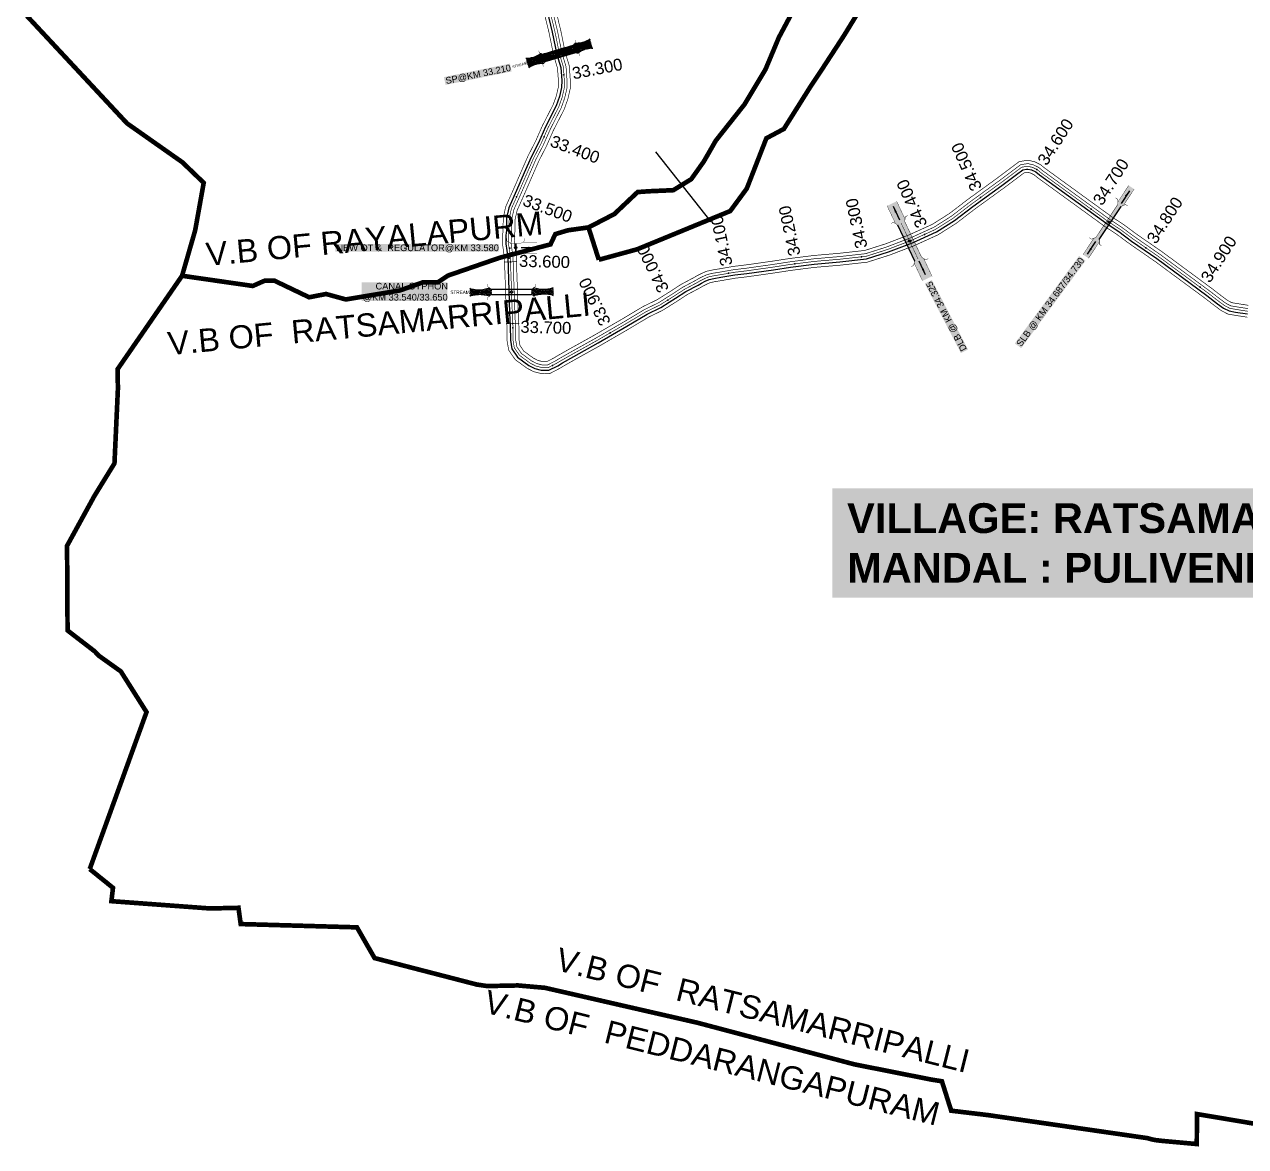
# Model space of a CAD drawing. Header units: inches. Extents: x 174104 to 230935, y 1583276 to 1631460.
# Drawn here: x 199979 to 201823, y 1599639 to 1601334 of the extents above; entities that cross this region are included whole.
import ezdxf
from ezdxf.enums import TextEntityAlignment as Align

# ---------------------------------------------------------------- set-up
doc = ezdxf.new("R2010")
doc.units = ezdxf.units.IN
doc.header["$LTSCALE"] = 15
doc.header["$MEASUREMENT"] = 0
doc.linetypes.add('ACAD_ISO02W100', pattern=[15, 12, -3])
doc.linetypes.add('HIDDEN2', pattern=[0.1875, 0.125, -0.0625])
for name, color, linetype in [('CANAL1', 7, 'Continuous'), ('CSMark', 72, 'Continuous'), ('STRUCTURE', 5, 'Continuous'), ('TEXT', 1, 'Continuous'), ('text2', 7, 'Continuous'), ('VB', 72, 'Continuous'), ('VILLAGE BOUNDRY', 5, 'Continuous')]:
    doc.layers.add(name, color=color, linetype=linetype)
doc.styles.get("Standard").update_dxf_attribs({"font": 'arial.ttf'})
doc.dimstyles.get("Standard").update_dxf_attribs({"dimtxt": 0.18, "dimasz": 0.18, "dimexe": 0.18, "dimexo": 0.0625, "dimgap": 0.09, "dimtad": 0, "dimtih": 1, "dimtoh": 1, "dimdec": 4, "dimzin": 0, "dimdsep": 46, "dimtxsty": 'Standard', "dimcen": 0.09, "dimadec": 0, "dimazin": 0, "dimtfac": 1, "dimtdec": 4, "dimtofl": 0, "dimtmove": 0, "dimatfit": 3, "dimfxl": 1, "dimtolj": 1, "dimtzin": 0, "dimarcsym": 0})

# ---------------------------------------------------------------- blocks, each defined once
blk = doc.blocks.new('SP')
at = {"layer": 'STRUCTURE'}
h = blk.add_hatch(dxfattribs=at)
h.set_pattern_fill('DASH', color=256, scale=8, style=0)
edge = h.paths.add_edge_path()
edge.add_spline(control_points=[(769825.7, 1706742.1), (769825.3, 1706741.8), (769823.8, 1706740.8), (769820.9, 1706740.3), (769817, 1706739.7), (769811.4, 1706738.9), (769804, 1706739.7), (769798.4, 1706741), (769795.6, 1706741.6)], knot_values=[0, 0, 0, 0, 1.613557, 5.24513, 8.624976, 13.470124, 22.190216, 30.746377, 30.746377, 30.746377, 30.746377], degree=3, periodic=0)
edge.add_line((769795.6, 1706741.6), (769792.6, 1706739.6))
edge.add_line((769792.6, 1706739.6), (769732.6, 1706739.6))
edge.add_line((769732.6, 1706739.6), (769729.6, 1706741.6))
edge.add_spline(control_points=[(769729.6, 1706741.6), (769726.9, 1706740.9), (769721.3, 1706739.5), (769713.9, 1706738.5), (769708.3, 1706739.1), (769704.4, 1706739.6), (769701.5, 1706740), (769700, 1706741), (769699.5, 1706741.3)], knot_values=[0, 0, 0, 0, 8.556161, 17.276253, 22.121402, 25.501247, 29.13282, 30.746377, 30.746377, 30.746377, 30.746377], degree=3, periodic=0)
edge.add_line((769699.5, 1706741.3), (769699.5, 1706722.1))
edge.add_spline(control_points=[(769699.5, 1706722.1), (769700, 1706722.4), (769701.4, 1706723.4), (769704.3, 1706724), (769708.2, 1706724.5), (769713.8, 1706725.3), (769721.2, 1706724.5), (769726.8, 1706723.3), (769729.6, 1706722.6)], knot_values=[0, 0, 0, 0, 1.613557, 5.24513, 8.624976, 13.470124, 22.190216, 30.746377, 30.746377, 30.746377, 30.746377], degree=3, periodic=0)
edge.add_line((769729.6, 1706722.6), (769732.6, 1706724.6))
edge.add_line((769732.6, 1706724.6), (769792.6, 1706724.6))
edge.add_line((769792.6, 1706724.6), (769795.6, 1706722.6))
edge.add_spline(control_points=[(769795.6, 1706722.6), (769798.4, 1706723.3), (769803.9, 1706724.8), (769811.3, 1706725.8), (769817, 1706725.1), (769820.9, 1706724.7), (769823.8, 1706724.2), (769825.2, 1706723.3), (769825.7, 1706723)], knot_values=[0, 0, 0, 0, 8.556161, 17.276253, 22.121402, 25.501247, 29.13282, 30.746377, 30.746377, 30.746377, 30.746377], degree=3, periodic=0)
edge.add_line((769825.7, 1706723), (769825.7, 1706742.1))
h.paths.add_polyline_path([(769764.2, 1706732.1, -1), (769761.1, 1706732.1, -1)], flags=0)
h.paths.add_polyline_path([(769761.1, 1706732.1, 1), (769764.2, 1706732.1, 1)], flags=16)
at = {"layer": 'STRUCTURE', "const_width": 0.628}
for points in [[(769726.6, 1706747.6), (769726.6, 1706743.6), (769732.6, 1706739.6), (769792.6, 1706739.6), (769798.6, 1706743.6), (769798.6, 1706747.6)], [(769726.6, 1706716.6), (769726.6, 1706720.6), (769732.6, 1706724.6), (769792.6, 1706724.6), (769798.6, 1706720.6), (769798.6, 1706716.6)]]:
    blk.add_lwpolyline(points, dxfattribs=at)
at = {"layer": 'STRUCTURE', "color": 3}
blk.add_lwpolyline([(769732.6, 1706724.6), (769792.6, 1706724.6)], dxfattribs=at)
blk.add_lwpolyline([(769732.6, 1706724.6), (769792.6, 1706724.6)], dxfattribs=at)
at = {"layer": 'STRUCTURE', "color": 0}
blk.add_circle((769762.6, 1706732.1), 1.55, dxfattribs=at)
at = {"layer": 'STRUCTURE'}
for points in [[(769699.5, 1706741.3), (769700.9, 1706740.5), (769704.4, 1706739.6), (769707.8, 1706739.2), (769712.6, 1706738.8), (769721.3, 1706739.7), (769729.6, 1706741.6)], [(769699.5, 1706722.1), (769700.9, 1706723), (769704.4, 1706724), (769707.7, 1706724.5), (769712.5, 1706725), (769721.2, 1706724.4), (769729.6, 1706722.6)], [(769825.7, 1706742.1), (769824.3, 1706741.3), (769820.8, 1706740.3), (769817.5, 1706739.8), (769812.7, 1706739.2), (769804, 1706739.9), (769795.6, 1706741.6)], [(769825.7, 1706723), (769824.3, 1706723.8), (769820.8, 1706724.7), (769817.4, 1706725.1), (769812.6, 1706725.5), (769803.9, 1706724.6), (769795.6, 1706722.6)]]:
    blk.add_spline(points, degree=3, dxfattribs=at)
at = {"layer": 'STRUCTURE', "color": 0}
blk.add_text('STREAM', height=5, dxfattribs=at).set_placement((769684.3, 1706732.1), align=Align.MIDDLE_CENTER)
for points in [[(769727.4, 1706732.1), (769700.8, 1706732.1)], [(769824.4, 1706732.1), (769800.5, 1706732.1)]]:
    blk.add_leader(points, dimstyle='Standard', override={"dimasz": 10, "dimgap": 0.09, "dimtad": 0}, dxfattribs=at)
blk = doc.blocks.new('DLB')
at = {"layer": 'STRUCTURE'}
h = blk.add_hatch(dxfattribs=at)
h.set_pattern_fill('DOTS', color=6, scale=20, angle=320.37224793, style=0)
h.paths.add_polyline_path([(769699.5, 1706950), (769699.5, 1706934), (769729.1, 1706934), (769732.1, 1706936), (769792.1, 1706936), (769795.1, 1706934), (769824.7, 1706934), (769824.7, 1706950), (769795.1, 1706950), (769792.1, 1706948), (769732.1, 1706948), (769729.1, 1706950)])
at = {"layer": 'STRUCTURE', "color": 6, "linetype": 'ACAD_ISO02W100', "ltscale": 0.5, "const_width": 0.5}
for points in [[(769699.5, 1706950), (769729.1, 1706950)], [(769795.1, 1706950), (769824.7, 1706950)], [(769699.5, 1706934), (769729.1, 1706934)], [(769795.1, 1706934), (769824.7, 1706934)]]:
    blk.add_lwpolyline(points, dxfattribs=at)
at = {"layer": 'STRUCTURE', "color": 6, "const_width": 0.628}
for points in [[(769726.1, 1706956), (769726.1, 1706952), (769732.1, 1706948), (769792.1, 1706948), (769798.1, 1706952), (769798.1, 1706956)], [(769726.1, 1706928), (769726.1, 1706932), (769732.1, 1706936), (769792.1, 1706936), (769798.1, 1706932), (769798.1, 1706928)], [(769732.1, 1706942), (769792.1, 1706942)]]:
    blk.add_lwpolyline(points, dxfattribs=at)
at = {"layer": 'STRUCTURE', "color": 6}
blk.add_lwpolyline([(769732.1, 1706936), (769792.1, 1706936)], dxfattribs=at)
blk.add_lwpolyline([(769732.1, 1706936), (769792.1, 1706936)], dxfattribs=at)
at = {"layer": 'STRUCTURE', "color": 0}
blk.add_circle((769762.1, 1706942), 1.8, dxfattribs=at)
for points in [[(769703.8, 1706942), (769726.7, 1706942)], [(769818.6, 1706942), (769795.7, 1706942)]]:
    blk.add_leader(points, dimstyle='Standard', override={"dimasz": 10, "dimgap": 0.09, "dimtad": 0}, dxfattribs=at)
blk = doc.blocks.new('SLB')
at = {"layer": 'STRUCTURE'}
h = blk.add_hatch(dxfattribs=at)
h.set_pattern_fill('DOTS', color=6, scale=20, angle=320.3722, style=0)
h.set_pattern_definition([(320.372247934, (-159.4327, -72.9564), (1.2786241598, 0.5641323054), [0, -1.25])])
h.paths.add_polyline_path([(769699.5, 1706871.1), (769699.5, 1706861.1), (769729.1, 1706861.1), (769732.1, 1706863.1), (769792.1, 1706863.1), (769795.1, 1706861.1), (769824.7, 1706861.1), (769824.7, 1706871.1), (769795.1, 1706871.1), (769792.1, 1706869.1), (769732.1, 1706869.1), (769729.1, 1706871.1)])
at = {"layer": 'STRUCTURE', "color": 6, "linetype": 'ACAD_ISO02W100', "ltscale": 0.5, "const_width": 0.5}
for points in [[(769699.5, 1706871.1), (769729.1, 1706871.1)], [(769795.1, 1706871.1), (769824.7, 1706871.1)], [(769699.5, 1706861.1), (769729.1, 1706861.1)], [(769795.1, 1706861.1), (769824.7, 1706861.1)]]:
    blk.add_lwpolyline(points, dxfattribs=at)
at = {"layer": 'STRUCTURE', "color": 6, "const_width": 0.628}
for points in [[(769726.1, 1706877.1), (769726.1, 1706873.1), (769732.1, 1706869.1), (769792.1, 1706869.1), (769798.1, 1706873.1), (769798.1, 1706877.1)], [(769726.1, 1706855.1), (769726.1, 1706859.1), (769732.1, 1706863.1), (769792.1, 1706863.1), (769798.1, 1706859.1), (769798.1, 1706855.1)]]:
    blk.add_lwpolyline(points, dxfattribs=at)
at = {"layer": 'STRUCTURE', "color": 6}
blk.add_lwpolyline([(769732.1, 1706863.1), (769792.1, 1706863.1)], dxfattribs=at)
blk.add_lwpolyline([(769732.1, 1706863.1), (769792.1, 1706863.1)], dxfattribs=at)
at = {"layer": 'STRUCTURE', "color": 0}
blk.add_circle((769762.1, 1706866.1), 1.24, dxfattribs=at)
for points in [[(769703.8, 1706866), (769726.7, 1706866)], [(769818.6, 1706865.8), (769795.7, 1706865.8)]]:
    blk.add_leader(points, dimstyle='Standard', override={"dimasz": 10, "dimgap": 0.09, "dimtad": 0}, dxfattribs=at)
blk = doc.blocks.new('UT')
at = {"layer": 'STRUCTURE'}
h = blk.add_hatch(dxfattribs=at)
h.set_pattern_fill('DASH', color=150, scale=8, angle=-39.6278, style=0)
h.set_pattern_definition([(320.372247933, (-4370.464, -6260.8811), (1.40800153113, 0.132407282), [1, -1])])
h.paths.add_polyline_path([(765163, 1700681.9), (765165.6, 1700680.6), (765167.2, 1700680.3), (765169.1, 1700680), (765172.4, 1700679.6), (765176.4, 1700679.3), (765179.5, 1700679.5), (765183.1, 1700679.9), (765187.7, 1700680.9), (765188.9, 1700681.2), (765193.1, 1700682.2), (765196.1, 1700680.2), (765196.1, 1700672.2), (765193.1, 1700670.2), (765190.5, 1700670.8), (765188.1, 1700671.3), (765185.5, 1700671.8), (765183.6, 1700672.1), (765181, 1700672.5), (765180.3, 1700672.5), (765178.5, 1700672.6), (765176.7, 1700672.6), (765174.6, 1700672.5), (765172.5, 1700672.3), (765170.4, 1700672), (765168.5, 1700671.7), (765166.1, 1700671.2), (765165, 1700670.8), (765163, 1700669.7)])
h.paths.add_polyline_path([(765259.1, 1700682.2), (765256.1, 1700680.2), (765256.1, 1700672.2), (765259.1, 1700670.2), (765261.9, 1700671), (765264.4, 1700671.6), (765266.4, 1700672), (765269.1, 1700672.5), (765272.7, 1700673), (765276.1, 1700673.1), (765278.6, 1700672.9), (765281.2, 1700672.7), (765283.9, 1700672.3), (765286.4, 1700671.9), (765288, 1700671.3), (765289.2, 1700670.6), (765289.1, 1700682.7), (765287.6, 1700681.8), (765285.7, 1700681.2), (765283, 1700680.7), (765281.2, 1700680.4), (765276.7, 1700679.9), (765272.7, 1700679.9), (765268.7, 1700680.3), (765264.8, 1700681), (765261.2, 1700681.7)])
at = {"layer": 'STRUCTURE', "color": 150, "const_width": 0.628}
for points in [[(765190.1, 1700688.2), (765190.1, 1700684.2), (765196.1, 1700680.2), (765256.1, 1700680.2), (765262.1, 1700684.2), (765262.1, 1700688.2)], [(765190.1, 1700664.2), (765190.1, 1700668.2), (765196.1, 1700672.2), (765256.1, 1700672.2), (765262.1, 1700668.2), (765262.1, 1700664.2)]]:
    blk.add_lwpolyline(points, dxfattribs=at)
at = {"layer": 'STRUCTURE', "color": 150}
for points in [[(765196.1, 1700680.2), (765256.1, 1700680.2)], [(765196.1, 1700672.2), (765256.1, 1700672.2)], [(765196.1, 1700672.2), (765256.1, 1700672.2)]]:
    blk.add_lwpolyline(points, dxfattribs=at)
at = {"layer": 'STRUCTURE', "color": 0}
blk.add_circle((765226.1, 1700676.2), 1.89, dxfattribs=at)
at = {"layer": 'STRUCTURE', "color": 150}
for points in [[(765163, 1700681.9), (765164.4, 1700681.1), (765167.9, 1700680.2), (765171.2, 1700679.8), (765176.1, 1700679.4), (765184.7, 1700680.3), (765193.1, 1700682.2)], [(765289.1, 1700682.7), (765287.8, 1700681.9), (765284.3, 1700680.9), (765280.9, 1700680.4), (765276.1, 1700679.8), (765267.4, 1700680.5), (765259.1, 1700682.2)], [(765163, 1700669.7), (765164.3, 1700670.6), (765167.8, 1700671.6), (765171.2, 1700672.1), (765176, 1700672.6), (765184.7, 1700672), (765193.1, 1700670.2)], [(765289.2, 1700670.6), (765287.8, 1700671.4), (765284.2, 1700672.3), (765280.9, 1700672.7), (765276.1, 1700673.1), (765267.4, 1700672.2), (765259.1, 1700670.2)]]:
    blk.add_spline(points, degree=3, dxfattribs=at)
at = {"layer": 'STRUCTURE', "color": 0}
blk.add_text('STREAM', height=5, dxfattribs=at).set_placement((765148.2, 1700675.8), align=Align.MIDDLE_CENTER)
for points in [[(765190.9, 1700676), (765164.2, 1700675.8)], [(765289.3, 1700676.7), (765265.4, 1700676.4)]]:
    blk.add_leader(points, dimstyle='Standard', override={"dimasz": 10, "dimgap": 0.09, "dimtad": 0}, dxfattribs=at)
blk = doc.blocks.new('OT')
at = {"layer": 'STRUCTURE', "color": 190}
for points, const_width in [([(769751.4, 1706595.8), (769729.4, 1706595.8)], 0.5), ([(769775.2, 1706601.8), (769775.2, 1706597.8), (769769.2, 1706593.8), (769761.8, 1706593.8), (769754.4, 1706593.8), (769748.4, 1706597.8), (769748.4, 1706601.8)], 0.5), ([(769761.8, 1706593.8), (769761.8, 1706581)], 2.5), ([(769751.4, 1706579), (769729.4, 1706579)], 0.5), ([(769748.4, 1706573), (769748.4, 1706577), (769754.4, 1706581), (769761.8, 1706581), (769761.8, 1706581), (769761.8, 1706581), (769769.2, 1706581), (769775.2, 1706577), (769775.2, 1706573)], 0.5)]:
    blk.add_lwpolyline(points, dxfattribs=dict(at, const_width=const_width))
at = {"layer": 'STRUCTURE', "color": 0}
blk.add_circle((769761.8, 1706587.4), 1.87, dxfattribs=at)
blk.add_leader([(769732.6, 1706587.4), (769753.8, 1706587.4)], dimstyle='Standard', override={"dimasz": 10, "dimgap": 0.09, "dimtad": 0}, dxfattribs=at)

msp = doc.modelspace()

# ---------------------------------------------------------------- linework, layer by layer
at = {"color": 3}
for p in [(200786.86551, 1601290.34683), (201616.5828, 1601035.80293), (201315.97733, 1601006.8192), (200711, 1600981), (200712, 1600996, 41), (200950.71939, 1600917.753), (200716.4341, 1600882.35919)]:
    msp.add_point(p, dxfattribs=at)
at = {"layer": 'CANAL1', "color": 200, "const_width": 1}
for points in [[(200753.86332, 1601393.3681), (200771.44249, 1601321.06242), (200778.35665, 1601287.06376), (200784.15267, 1601267.94602), (200785.4545, 1601249.32165), (200785.37305, 1601239.0988), (200782.47582, 1601226.35834), (200777.64498, 1601212.85147), (200761.51939, 1601181.37719), (200750.9258, 1601157.34319), (200739.69577, 1601135.55461), (200729.41445, 1601111.98092), (200717.72864, 1601085.13551), (200705.87664, 1601058.58604), (200702.17509, 1601041.81158), (200701.89293, 1601023.48154), (200701.32607, 1601015.52953), (200701.07733, 1601002.40763), (200703.90251, 1600981.84313), (200706.83086, 1600898.18583), (200707.14872, 1600887.88163), (200707.74318, 1600878.43157), (200707.91082, 1600856.67201), (200710.38271, 1600842.05394), (200720.29066, 1600827.77032), (200738.00577, 1600814.85518), (200748.03057, 1600809.6412), (200758.7956, 1600806.88882), (200772.34785, 1600806.72325), (200786.89636, 1600814.23623), (200794.26928, 1600818.63222), (200811.34109, 1600828.31008), (200847.96081, 1600848.64692), (200869.61935, 1600861.18618), (200891.46446, 1600873.83108), (200921.88962, 1600892.02871), (200942.88579, 1600902.19738), (200955.50951, 1600910.13363), (200965.15247, 1600916.19594), (200980.41815, 1600926.12821), (200998.81295, 1600935.87484), (201004.12907, 1600938.97739), (201009.37655, 1600941.60435), (201014.61653, 1600943.91682), (201021.39992, 1600945.43835), (201031.75304, 1600947.10801), (201052.47028, 1600950.72295), (201070.8593, 1600952.91146), (201111.10336, 1600958.57743), (201136.60834, 1600962.52284), (201172.48559, 1600967.06476), (201210.83945, 1600970.37579), (201252.14577, 1600974.95923), (201285.75618, 1600985.65176), (201322.45971, 1600999.66004), (201358.84451, 1601016.19532), (201386.52667, 1601033.67619), (201414.25371, 1601054.96125), (201458.14703, 1601086.76815), (201480.46051, 1601103.45713), (201488.83543, 1601109.74659), (201492.93175, 1601110.43498), (201494.17663, 1601110.53994), (201498.57619, 1601109.56796), (201503.80789, 1601107.02217), (201509.07268, 1601102.71756), (201611.36694, 1601028.46792), (201628.90759, 1601016.98506), (201648.36347, 1601002.58251), (201686.59262, 1600976.15757), (201761.98077, 1600920.57528), (201777.92255, 1600908.26646), (201787.34927, 1600901.40488), (201797.07144, 1600896.48073), (201807.35407, 1600894.73202), (201825.96278, 1600891.82994)], [(200771.39868, 1601397.4359), (200789.01351, 1601324.98358), (200795.82735, 1601291.47824), (200801.96733, 1601271.22598), (200803.4595, 1601249.87835), (200803.35695, 1601237.0072), (200799.78818, 1601221.31366), (200794.19902, 1601205.68653), (200777.77861, 1601173.63681), (200767.1762, 1601149.58281), (200755.96223, 1601127.82539), (200745.91355, 1601104.78508), (200734.19936, 1601077.87449), (200723.05936, 1601052.91996), (200720.14491, 1601039.71242), (200719.88307, 1601022.70246), (200719.31393, 1601014.71847), (200719.10067, 1601003.46837), (200721.85949, 1600983.38687), (200724.82114, 1600898.77817), (200725.13128, 1600888.72437), (200725.73882, 1600879.06643), (200725.89918, 1600858.25199), (200727.46129, 1600849.01406), (200733.34934, 1600840.52568), (200747.51423, 1600830.19882), (200754.49743, 1600826.5668), (200761.1684, 1600824.86118), (200768.07815, 1600824.77675), (200778.14964, 1600829.97777), (200785.22072, 1600834.19378), (200802.53291, 1600844.00792), (200839.08119, 1600864.30508), (200860.60065, 1600876.76382), (200882.33554, 1600889.34492), (200913.33038, 1600907.88329), (200934.14621, 1600917.96462), (200945.92926, 1600925.37236), (200955.45353, 1600931.36006), (200971.27785, 1600941.65579), (200990.05905, 1600951.60716), (200995.55493, 1600954.81461), (201001.70945, 1600957.89565), (201008.95947, 1600961.09518), (201017.99408, 1600963.12165), (201028.77296, 1600964.85999), (201049.85772, 1600968.53905), (201068.5407, 1600970.76254), (201108.47264, 1600976.38457), (201134.10166, 1600980.34916), (201170.58041, 1600984.96724), (201209.07255, 1600988.29021), (201248.38823, 1600992.65277), (201279.81382, 1601002.65024), (201315.52029, 1601016.27796), (201350.27549, 1601032.07268), (201376.21933, 1601048.45581), (201403.49029, 1601069.39075), (201447.47497, 1601101.26385), (201469.66549, 1601117.86087), (201481.53057, 1601126.77141), (201490.68025, 1601128.30902), (201495.38937, 1601128.70606), (201502.11627, 1601127.21991), (201503.49655, 1601127.19164), (201513.57411, 1601122.28783), (201520.06532, 1601116.98044), (201621.58906, 1601043.29008), (201639.20041, 1601031.76094), (201658.83853, 1601017.22349), (201697.05338, 1600990.80843), (201772.82323, 1600934.94472), (201788.72145, 1600922.66954), (201796.77273, 1600916.80912), (201802.77456, 1600913.76927), (201810.24993, 1600912.49798), (201827.79322, 1600909.76206)]]:
    msp.add_lwpolyline(points, dxfattribs=at)
at = {"layer": 'CANAL1', "color": 5}
msp.add_lwpolyline([(200758.73425, 1601394.49804), (200776.32333, 1601322.15163), (200783.20962, 1601288.29001), (200789.10119, 1601268.85712), (200790.45589, 1601249.47629), (200790.36858, 1601238.5178), (200787.28481, 1601224.95704), (200782.24332, 1601210.86121), (200766.03584, 1601179.22709), (200755.4398, 1601155.18753), (200744.21423, 1601133.40761), (200733.99754, 1601109.98207), (200722.30384, 1601083.11856), (200710.64962, 1601057.01213), (200707.16671, 1601041.22848), (200706.89019, 1601023.26513), (200706.3227, 1601015.30424), (200706.08381, 1601002.70228), (200708.89056, 1600982.27195), (200711.82816, 1600898.35037), (200712.14387, 1600888.11572), (200712.74197, 1600878.60792), (200712.90759, 1600857.11089), (200715.12676, 1600843.9873), (200723.91807, 1600831.31347), (200740.64701, 1600819.1173), (200749.82692, 1600814.34276), (200759.45471, 1600811.88114), (200771.16182, 1600811.73811), (200784.46671, 1600818.60888), (200791.75579, 1600822.95487), (200808.89437, 1600832.67059), (200845.49425, 1600852.99641), (200867.11416, 1600865.5133), (200888.92865, 1600878.14048), (200919.51205, 1600896.43276), (200940.45813, 1600906.57717), (200952.84833, 1600914.36661), (200962.45832, 1600920.4082), (200977.87918, 1600930.44143), (200996.38131, 1600940.24493), (201001.74736, 1600943.37662), (201007.2468, 1600946.12971), (201013.04512, 1600948.68859), (201020.45385, 1600950.35038), (201030.92524, 1600952.03912), (201051.74457, 1600955.67187), (201070.21525, 1600957.87009), (201110.3726, 1600963.52386), (201135.91204, 1600967.47459), (201171.95637, 1600972.03767), (201210.34865, 1600975.35202), (201251.10201, 1600979.8741), (201284.10552, 1600990.37356), (201320.5321, 1601004.27613), (201356.46422, 1601020.6057), (201383.66352, 1601037.78164), (201411.26387, 1601058.96944), (201455.18257, 1601090.79473), (201477.46189, 1601107.45817), (201486.8063, 1601114.47571), (201492.30633, 1601115.39999), (201494.5135, 1601115.58609), (201500.23223, 1601114.32267), (201506.52073, 1601111.26263), (201512.12619, 1601106.67947), (201614.20642, 1601032.58518), (201631.76671, 1601021.08947), (201651.27321, 1601006.64945), (201689.49839, 1600980.22725), (201764.99256, 1600924.56679), (201780.92224, 1600912.26732), (201789.9669, 1600905.68384), (201798.65564, 1600901.2831), (201808.15848, 1600899.66701), (201826.47123, 1600896.81109)], dxfattribs=at)
at = {"layer": 'CANAL1', "color": 1, "linetype": 'HIDDEN2', "ltscale": 4, "const_width": 1}
msp.add_lwpolyline([(200762.631, 1601395.402), (200780.228, 1601323.023), (200787.092, 1601289.271), (200793.06, 1601269.586), (200794.457, 1601249.6), (200794.365, 1601238.053), (200791.132, 1601223.836), (200785.922, 1601209.269), (200769.649, 1601177.507), (200759.051, 1601153.463), (200747.829, 1601131.69), (200737.664, 1601108.383), (200725.964, 1601081.505), (200714.468, 1601055.753), (200711.16, 1601040.762), (200710.888, 1601023.092), (200710.32, 1601015.124), (200710.089, 1601002.938), (200712.881, 1600982.615), (200715.826, 1600898.482), (200716.14, 1600888.303), (200716.741, 1600878.749), (200716.905, 1600857.462), (200718.922, 1600845.534), (200726.82, 1600834.148), (200742.76, 1600822.527), (200751.264, 1600818.104), (200759.982, 1600815.875), (200770.213, 1600815.75), (200782.523, 1600822.107), (200789.745, 1600826.413), (200806.937, 1600836.159), (200843.521, 1600856.476), (200865.11, 1600868.975), (200886.9, 1600881.588), (200917.61, 1600899.956), (200938.516, 1600910.081), (200950.71939, 1600917.753), (200960.303, 1600923.778), (200975.848, 1600933.892), (200994.436, 1600943.741), (200999.842, 1600946.896), (201005.543, 1600949.75), (201011.788, 1600952.506), (201019.697, 1600954.28), (201030.263, 1600955.984), (201051.164, 1600959.631), (201069.7, 1600961.837), (201109.788, 1600967.481), (201135.355, 1600971.436), (201171.533, 1600976.016), (201209.956, 1600979.333), (201250.267, 1600983.806), (201282.785, 1600994.151), (201318.99, 1601007.969), (201354.56, 1601024.134), (201381.373, 1601041.066), (201408.872, 1601062.176), (201452.811, 1601094.016), (201475.063, 1601110.659), (201485.183, 1601118.259), (201491.806, 1601119.372), (201494.783, 1601119.623), (201501.043, 1601118.24), (201501.336, 1601118.234), (201508.691, 1601114.655), (201514.569, 1601109.849), (201616.478, 1601035.879), (201634.054, 1601024.373), (201653.601, 1601009.903), (201691.823, 1600983.483), (201767.402, 1600927.76), (201783.322, 1600915.468), (201792.061, 1600909.107), (201799.923, 1600905.125), (201808.802, 1600903.615), (201826.878, 1600900.796)], dxfattribs=at)
at = {"layer": 'CANAL1', "color": 5, "const_width": 1}
msp.add_lwpolyline([(200766.52775, 1601396.30596), (200784.13267, 1601323.89437), (200790.97438, 1601290.25199), (200797.01881, 1601270.31488), (200798.45811, 1601249.72371), (200798.36142, 1601237.5882), (200794.97919, 1601222.71496), (200789.60068, 1601207.67679), (200773.26216, 1601175.78691), (200762.6622, 1601151.73847), (200751.44377, 1601129.97239), (200741.33046, 1601106.78393), (200729.62416, 1601079.89144), (200718.28638, 1601054.49387), (200715.15329, 1601040.29552), (200714.88581, 1601022.91887), (200714.3173, 1601014.94376), (200714.09419, 1601003.17372), (200716.87144, 1600982.95805), (200719.82384, 1600898.61363), (200720.13613, 1600888.49028), (200720.74003, 1600878.89008), (200720.90241, 1600857.81311), (200722.71724, 1600847.0807), (200729.72193, 1600836.98253), (200744.87299, 1600825.9367), (200752.70108, 1600821.86524), (200760.50929, 1600819.86886), (200769.26418, 1600819.76189), (200780.57929, 1600825.60512), (200787.73421, 1600829.87113), (200804.97963, 1600839.64741), (200841.54775, 1600859.95559), (200863.10584, 1600872.4367), (200884.87135, 1600885.03552), (200915.70795, 1600903.47924), (200936.57387, 1600913.58483), (200948.59044, 1600921.13938), (200958.14768, 1600927.1478), (200973.81682, 1600937.34257), (200992.49069, 1600947.23707), (200997.93664, 1600950.41538), (201003.8392, 1600953.37029), (201010.53088, 1600956.32341), (201018.94015, 1600958.20962), (201029.60076, 1600959.92888), (201050.58343, 1600963.59013), (201069.18475, 1600965.80391), (201109.2034, 1600971.43814), (201134.79796, 1600975.39741), (201171.10963, 1600979.99433), (201209.56335, 1600983.31398), (201249.43199, 1600987.7379), (201281.46448, 1600997.92844), (201317.4479, 1601011.66187), (201352.65578, 1601027.6623), (201379.08248, 1601044.35036), (201406.48013, 1601065.38256), (201450.43943, 1601097.23727), (201472.66411, 1601113.85983), (201483.5597, 1601122.04229), (201491.30567, 1601123.34401), (201495.0525, 1601123.65991), (201501.52001, 1601122.23107), (201502.29624, 1601122.21517), (201510.86127, 1601118.04737), (201517.01181, 1601113.01853), (201618.74958, 1601039.17282), (201636.34129, 1601027.65653), (201655.92879, 1601013.15655), (201694.14761, 1600986.73875), (201769.81144, 1600930.95321), (201785.72176, 1600918.66868), (201794.1551, 1600912.53016), (201801.19036, 1600908.9669), (201809.44552, 1600907.56299), (201827.28477, 1600904.78091)], dxfattribs=at)
at = {"layer": 'text2', "color": 3, "linetype": 'Continuous'}
msp.add_lwpolyline([(201016, 1601036), (200932.44946, 1601141.61749)], dxfattribs=at)
at = {"layer": 'text2', "color": 3, "linetype": 'Continuous', "const_width": 1}
for points in [[(200703.14126, 1600975.00485), (200723.12902, 1600975.7045)], [(200706.51515, 1600882.02501), (200726.54078, 1600882.24601)]]:
    msp.add_lwpolyline(points, dxfattribs=at)
at = {"layer": 'text2', "color": 2, "linetype": 'Continuous'}
for p in [(200793.87945, 1601257.86265), (200763.82844, 1601164.30171), (200722.3283, 1601073.36072), (200713.126, 1600975.61586), (200716.76459, 1600875.68692), (200863.77709, 1600868.20331), (200776.67967, 1600819.08945)]:
    msp.add_point(p, dxfattribs=at)
at = {"layer": 'text2', "color": 5, "linetype": 'Continuous'}
for p in [(201508.22438, 1601114.88206), (201422.98108, 1601072.40002), (201590.02553, 1601055.07936), (201338.58533, 1601016.87421), (201672.79781, 1600996.63369), (201243.35949, 1600983.03953), (201142.58843, 1600972.35173), (201042.26094, 1600958.07751), (201754.78297, 1600937.06378)]:
    msp.add_point(p, dxfattribs=at)
at = {"layer": 'VILLAGE BOUNDRY', "linetype": 'HIDDEN2', "ltscale": 20, "const_width": 7}
for points in [[(201913.10923, 1601817.63682), (201805.45598, 1601843.3176), (201730.74972, 1601832.52612), (201628.15273, 1601785.94702), (201578.55618, 1601734.91852), (201487.99612, 1601626.7924), (201393.9765, 1601538.28456), (201347.94287, 1601511.34097), (201270.68285, 1601405.01572), (201217.02621, 1601317.37376), (201180.13292, 1601260.77026), (201166.02063, 1601239.67886), (201126.07439, 1601176.12622), (201099.61993, 1601162.03202), (201070.02688, 1601086.09963), (201045.06966, 1601052.13803), (200904.36976, 1600994.35201), (200846.5146, 1600978.53521), (200846.5146, 1600978.53521), (200846.5146, 1600978.53521), (200846.5146, 1600978.53521)], [(200846.5146, 1600978.53521), (200830.95586, 1601027.40706), (200799.8395, 1601023.06914), (200780.82486, 1601017.31745), (200773.55943, 1601001.80062), (200696.73285, 1600981.56447), (200618.50668, 1600954.626), (200603.15421, 1600944.37869), (200580.26329, 1600944.29318), (200546.19577, 1600932.25701), (200464.37215, 1600918.65466), (200434.54989, 1600926.86978), (200408.95535, 1600921.91665), (200356.24458, 1600947.11925), (200341.72941, 1600946.89324), (200323.80981, 1600939.00558), (200217.07662, 1600954.39448), (200217.07662, 1600954.39448), (200217.07662, 1600954.39448), (200236.86425, 1601023.08651), (200249.73581, 1601094.76981), (200217.48029, 1601125.79774), (200133.94295, 1601184.52184), (199982.43533, 1601347.03999)], [(201143.10738, 1601360.39112), (201118.53272, 1601314.33437), (201098.35342, 1601266.19625), (201066.59526, 1601213.19632), (201023.27763, 1601158.53031), (201005.22056, 1601127.1014), (200986.17426, 1601100.28247), (200959.11357, 1601083.6337), (200922.25945, 1601082.01723), (200905.12786, 1601080.81568), (200869.97894, 1601047.57385), (200830.95586, 1601027.40706), (200846.5146, 1600978.53521)], [(200077.5642, 1600058.4832), (200163.3638, 1600295.5268), (200124.55519, 1600356.94768), (200091.4713, 1600380.53049), (200085.04322, 1600387.23767), (200044.09792, 1600418.77481), (200043.34912, 1600546.65793), (200084.69962, 1600622.01768), (200114.96872, 1600671.16149), (200120.15807, 1600784.1079), (200119.62302, 1600813.29925), (200217.07662, 1600954.39448)], [(201949.99485, 1599654.95649), (201750.00472, 1599688.51511), (201749.74944, 1599643.24698), (201697.03131, 1599648.02177), (201687.36507, 1599649.19961), (201681.81543, 1599650.28849), (201675.31358, 1599652.12406), (201434.6864, 1599686.90613), (201378.81114, 1599693.57839), (201364.74492, 1599738.02626), (201349.65431, 1599740.42233), (201339.97425, 1599742.30165), (201232.44898, 1599763.60313), (200995.74127, 1599826.35657), (200765.21294, 1599879.12803), (200724.47598, 1599882.73015), (200678.19898, 1599881.79178), (200662.31102, 1599884.07812), (200507.80136, 1599924.05276), (200481.20897, 1599970.46031), (200305.61881, 1599975.43291), (200302.26391, 1599999.97446), (200258.96939, 1599999.00903), (200110.33044, 1600009.99995), (200112.71114, 1600030.14501), (200077.5642, 1600058.4832)]]:
    msp.add_lwpolyline(points, dxfattribs=at)

# ---------------------------------------------------------------- block references
at = {"layer": 'STRUCTURE', "color": 0, "xscale": 0.7999999999999998, "yscale": 0.7999999999999998, "zscale": 0.7999999999999998, "rotation": 16.34373745865472}
msp.add_blockref('SP', (-5920.21632, 117790.30774), dxfattribs=at)
at = {"layer": 'STRUCTURE', "color": 0}
for name, p, rotation in [('SLB', (1201253.30018, 17794.84771), 56.54216749570377), ('DLB', (-1670868.14853, 1567669.32399), 295.2936002612231), ('OT', (970482.81404, 3307584.07089), 180.0000000004695)]:
    msp.add_blockref(name, p, dxfattribs=dict(at, rotation=rotation))
msp.add_blockref('UT', (-564511.33541, -99746.25911), dxfattribs=at)

# ---------------------------------------------------------------- texts
at = {"layer": 'CSMark', "color": 1}
for s, rotation, p in [('33.300', 11.08590161, (200806.42848, 1601259.69778)), ('34.600', 57.26819842, (201515.47246, 1601124.33346)), ('33.400', 339.41050882, (200774.73384, 1601158.83529)), ('34.500', 114.07705474, (201417.61, 1601083.84595)), ('34.700', 57.26819842, (201599.15841, 1601063.88672)), ('34.400', 114.07705474, (201335.05478, 1601028.15463)), ('33.500', 339.41050882, (200733.15946, 1601069.58764)), ('34.300', 101.87335017, (201243.64125, 1600995.81768)), ('34.800', 57.26819842, (201680.51191, 1601005.91475)), ('34.200', 101.87335017, (201142.45964, 1600984.62948)), ('34.100', 101.87335017, (201039.90031, 1600969.46148)), ('34.000', 115.89868199, (200944.96393, 1600930.54334)), ('34.900', 57.26819842, (201761.9822, 1600947.24335)), ('33.600', 358.53521736, (200726.06612, 1600976.95443)), ('33.900', 115.89868199, (200857.05215, 1600880.50078)), ('33.700', 358.53521736, (200728.10376, 1600877.4433))]:
    msp.add_text(s, height=18, rotation=rotation, dxfattribs=at).set_placement(p, align=Align.MIDDLE_LEFT)
at = {"layer": 'STRUCTURE', "color": 5, "char_height": 10, "attachment_point": 1, "bg_fill": 1, "box_fill_scale": 1.1, "bg_fill_color": 7, "bg_fill_true_color": 16777215, "bg_fill_transparency": 0}
for s, insert, width, rotation in [('\\pi0.36378;SP@KM 33.210', (200613.78397, 1601253.62284), 99.8135061, 11.49523631), ('SLB @ KM 34.687/34.730', (201476.2762, 1600852.42013), 161.9553888, 53.66277756), ('DLB @ KM 34.325', (201393.91965, 1600838.99653), 116.1504775, 117.48746831)]:
    msp.add_mtext(s, dxfattribs=dict(at, insert=insert, width=width, rotation=rotation))
for s, insert, width in [('\\pi0.58206;NEW OT &  REGULATOR@KM 33.580', (200449.54968, 1601001.59602), 244.9499318), ('\\pi20.16821;CANAL SYPHON\\P\\pi0.85716;@KM 33.540/33.650', (200489.10348, 1600943.7225), 127.7875853)]:
    msp.add_mtext(s, dxfattribs=dict(at, insert=insert, width=width))
at = {"layer": 'TEXT', "insert": (201221.50513, 1600610.92797), "char_height": 45, "width": 984.6273363, "attachment_point": 1, "bg_fill": 1, "box_fill_scale": 1.5, "bg_fill_color": 50, "bg_fill_transparency": 0}
msp.add_mtext('{\\fArial|b1|i0|c0|p34;\\C5;VILLAGE: RATSAMARRIPALLI\\PMANDAL : PULIVENDLA}', dxfattribs=at)
at = {"layer": 'VB', "color": 1}
for s, rotation, p in [('V.B OF RAYALAPURM ', 5.38059229, (200253.21654, 1600986.55641)), ('V.B OF  RATSAMARRIPALLI', 5.38059229, (200195.44119, 1600851.80972)), ('V.B OF  RATSAMARRIPALLI', 345.92772595, (200783.33486, 1599923.44121)), ('V.B OF  PEDDARANGAPURAM ', 345.92772595, (200675.06659, 1599859.41756))]:
    msp.add_text(s, height=35, rotation=rotation, dxfattribs=at).set_placement(p, align=Align.MIDDLE_LEFT)

doc.saveas('drawing.dxf')
